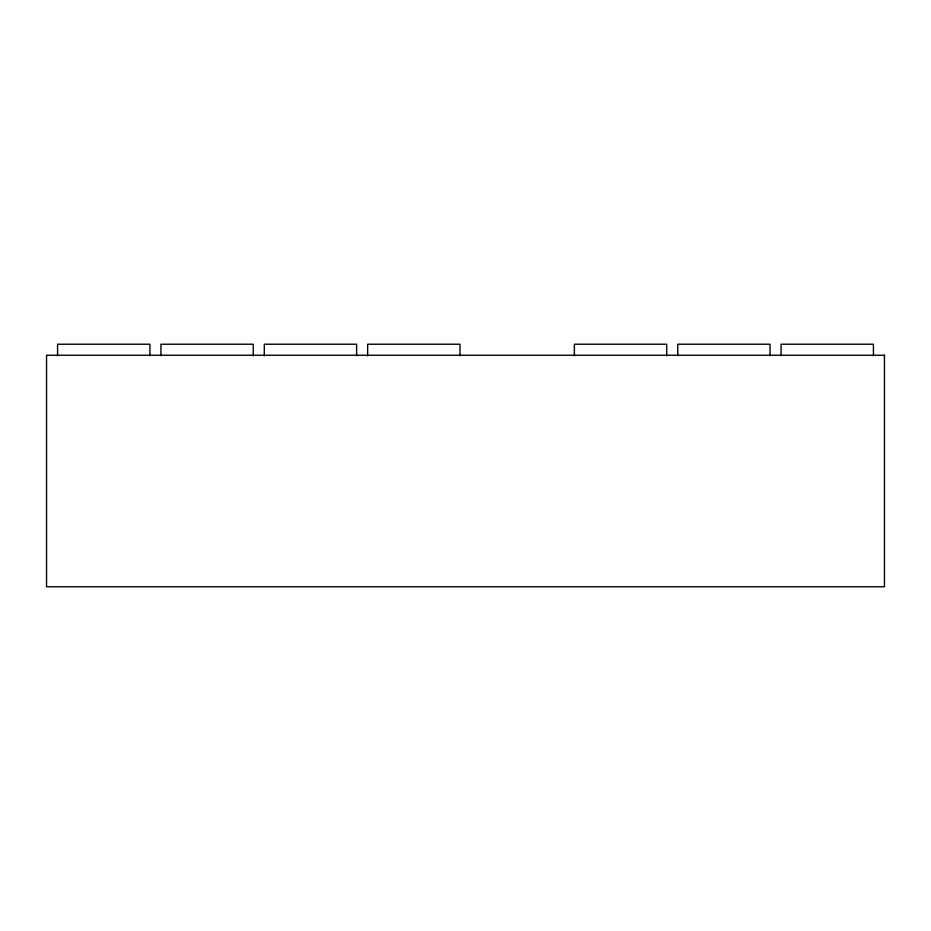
<?xml version="1.0" encoding="UTF-8"?>
<svg xmlns="http://www.w3.org/2000/svg" width="931" height="931" viewBox="0 0 931 931"><rect width="100%" height="100%" fill="white"/><g stroke="black" fill="none" stroke-linecap="round" stroke-linejoin="round"><path stroke-width="1.4" d="M873.429 355.828L873.429 344.226L781.086 344.226L781.086 355.828M770.065 355.828L770.065 344.226L677.733 344.226L677.733 355.828M666.701 355.828L666.701 344.226L574.369 344.226L574.369 355.828M459.984 355.828L459.984 344.226L367.652 344.226L367.652 355.828M356.631 355.828L356.631 344.226L264.299 344.226L264.299 355.828M253.267 355.828L253.267 344.226L160.935 344.226L160.935 355.828M149.914 355.828L149.914 344.226L57.571 344.226L57.571 355.828M884.45 355.246L46.55 355.246L46.55 586.774L884.45 586.774L884.45 355.246"/></g></svg>
